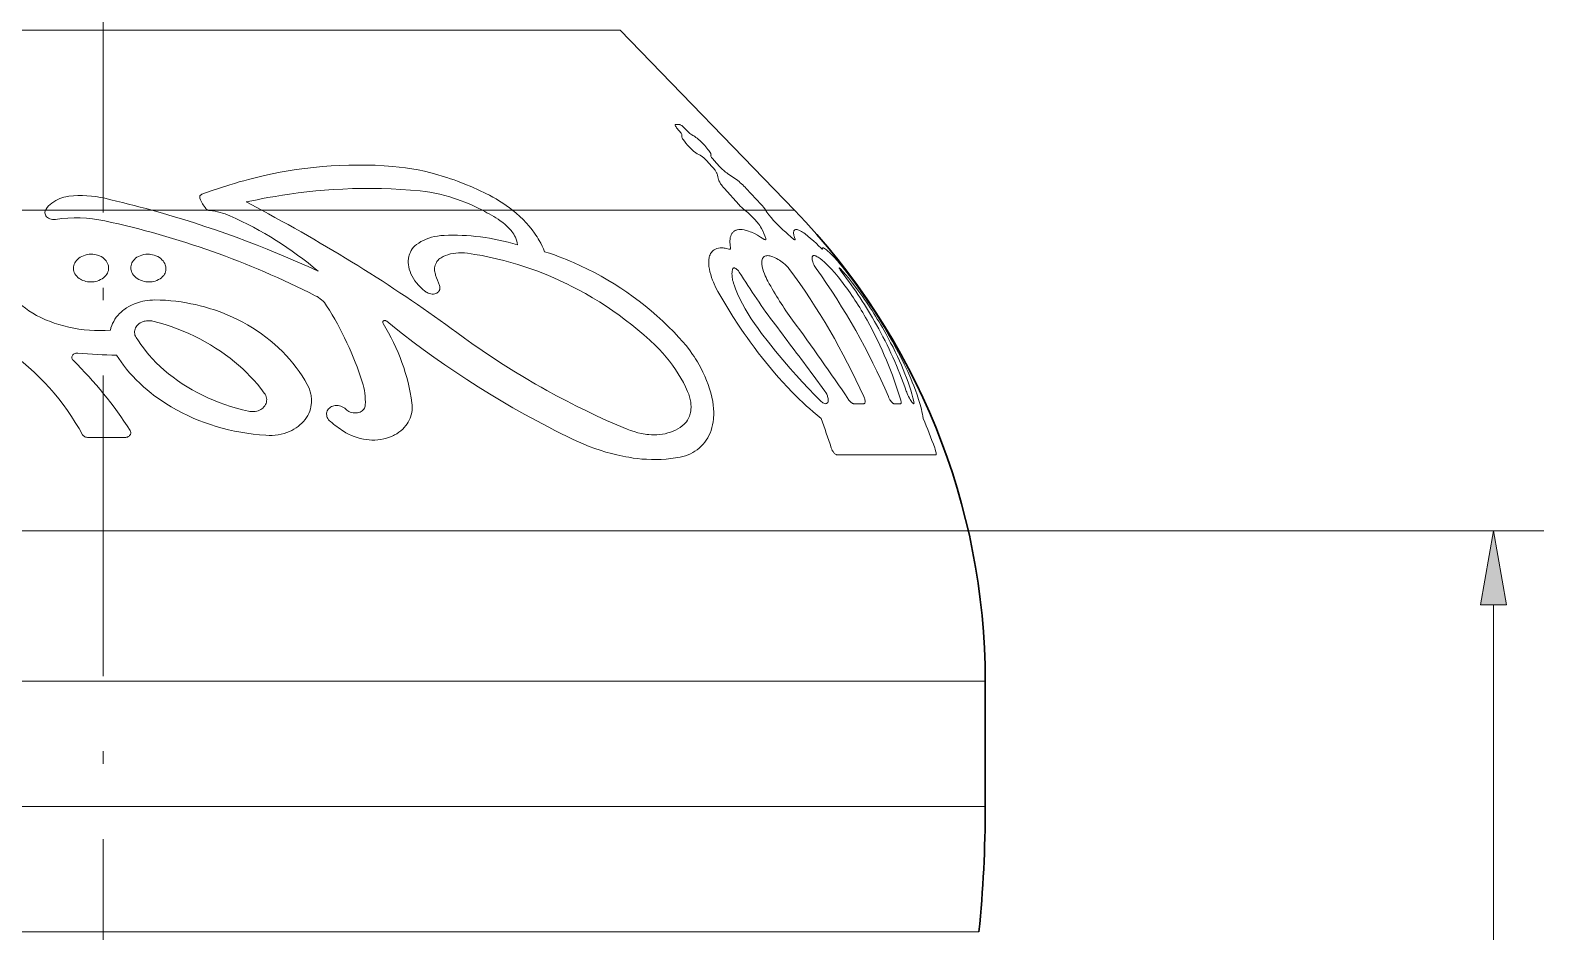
# Model space of a CAD drawing. Extents: x 0 to 594, y 0 to 575.
# Drawn here: x 267.9 to 328.3, y 260.4 to 296.4 of the extents above; entities that cross this region are included whole.
import ezdxf

# ---------------------------------------------------------------- set-up
doc = ezdxf.new("R2010")
doc.units = 0
doc.linetypes.add('DASHDOT', pattern=[18.5, 12, -3, 0.5, -3])
doc.linetypes.add('DASHED', pattern=[15, 12, -3])

msp = doc.modelspace()

# ---------------------------------------------------------------- linework, layer by layer
at = {"color": 7, "linetype": 'DASHDOT', "lineweight": 13}
msp.add_line((270.812, 356.606), (270.812, 133.406), dxfattribs=at)
at = {"color": 7, "lineweight": 13}
for p, q in [((288.915, 296.379), (250.184, 296.379)), ((295.023, 289.196), (243.224, 289.196)), ((262.283, 276.402), (328.295, 276.402)), ((326.295, 136.36), (326.295, 273.448)), ((301.703, 270.406), (235.612, 270.406)), ((301.703, 265.406), (235.612, 265.406)), ((301.484, 260.406), (235.862, 260.406))]:
    msp.add_line(p, q, dxfattribs=at)
at = {"color": 7, "lineweight": 13, "ltscale": 0.06313}
msp.add_line((291.44, 296.379), (288.915, 296.379), dxfattribs=at)
at = {"color": 7, "lineweight": 30, "ltscale": 0.250046}
msp.add_line((291.44, 296.379), (298.401, 289.196), dxfattribs=at)
at = {"color": 7, "lineweight": 13, "ltscale": 0.001949}
msp.add_line((293.735, 292.617), (293.657, 292.617), dxfattribs=at)
at = {"color": 7, "lineweight": 13, "ltscale": 0.001895}
msp.add_line((293.811, 292.617), (293.735, 292.617), dxfattribs=at)
at = {"color": 7, "lineweight": 13, "ltscale": 0.007916}
msp.add_line((294.895, 291.182), (295.108, 290.947), dxfattribs=at)
at = {"color": 7, "lineweight": 13, "ltscale": 0.007961}
msp.add_line((295.411, 290.947), (295.195, 291.182), dxfattribs=at)
at = {"color": 7, "lineweight": 13, "ltscale": 0.010335}
msp.add_line((296.082, 290.419), (295.741, 290.653), dxfattribs=at)
at = {"color": 7, "lineweight": 13, "ltscale": 0.021602}
msp.add_line((295.603, 290.066), (296.18, 289.423), dxfattribs=at)
at = {"color": 7, "lineweight": 13, "ltscale": 0.021945}
msp.add_line((297.074, 289.423), (296.476, 290.066), dxfattribs=at)
at = {"color": 7, "lineweight": 13, "ltscale": 0.017504}
msp.add_line((276.528, 289.526), (277.146, 289.196), dxfattribs=at)
at = {"color": 7, "lineweight": 13, "ltscale": 0.084433}
msp.add_line((298.401, 289.196), (295.023, 289.196), dxfattribs=at)
at = {"color": 7, "linetype": 'DASHED', "lineweight": 13, "ltscale": 0.000364092}
msp.add_line((296.423, 289.196), (296.434, 289.188), dxfattribs=at)
at = {"color": 7, "linetype": 'DASHED', "lineweight": 13, "ltscale": 0.000260006}
msp.add_line((297.26, 289.188), (297.255, 289.196), dxfattribs=at)
at = {"color": 7, "lineweight": 13, "ltscale": 0.019658}
msp.add_line((299.609, 281.983), (299.142, 282.616), dxfattribs=at)
at = {"color": 7, "lineweight": 13, "ltscale": 0.010105}
msp.add_line((300.758, 281.477), (301.162, 281.477), dxfattribs=at)
at = {"color": 7, "lineweight": 13, "ltscale": 0.006664}
msp.add_line((302.365, 281.477), (302.632, 281.477), dxfattribs=at)
at = {"color": 7, "lineweight": 13, "ltscale": 0.037442}
msp.add_line((270.199, 280.132), (271.697, 280.132), dxfattribs=at)
at = {"color": 7, "lineweight": 13, "ltscale": 0.005391}
msp.add_line((300.124, 279.432), (300.34, 279.432), dxfattribs=at)
at = {"color": 7, "lineweight": 13, "ltscale": 0.056184}
msp.add_line((300.34, 279.432), (302.587, 279.432), dxfattribs=at)
at = {"color": 7, "lineweight": 13, "ltscale": 0.036443}
msp.add_line((302.587, 279.432), (304.045, 279.432), dxfattribs=at)
at = {"color": 7, "lineweight": 13, "ltscale": 0.107728}
for p, q in [((306.012, 270.406), (301.703, 270.406)), ((306.012, 265.406), (301.703, 265.406))]:
    msp.add_line(p, q, dxfattribs=at)
at = {"color": 7, "lineweight": 30, "ltscale": 0.125}
msp.add_line((306.012, 265.406), (306.012, 270.406), dxfattribs=at)
at = {"color": 7, "lineweight": 13, "ltscale": 0.106963}
msp.add_line((305.762, 260.406), (301.484, 260.406), dxfattribs=at)
at = {"color": 7, "lineweight": 13}
for points in [[(293.657, 292.617), (293.647, 292.615), (293.642, 292.609), (293.64, 292.601), (293.642, 292.588), (293.646, 292.573), (293.658, 292.548), (293.675, 292.52), (293.696, 292.489), (293.721, 292.458), (293.775, 292.394)], [(293.775, 292.394), (293.828, 292.333), (293.852, 292.302), (293.873, 292.272), (293.89, 292.244), (293.902, 292.219), (293.907, 292.203), (293.909, 292.19), (293.906, 292.18)], [(294.095, 292.394), (294.029, 292.462), (293.965, 292.521), (293.933, 292.547), (293.901, 292.572), (293.872, 292.591), (293.846, 292.606), (293.826, 292.614), (293.811, 292.617)], [(294.348, 292.18), (294.328, 292.19), (294.306, 292.204), (294.269, 292.231), (294.231, 292.262), (294.161, 292.326), (294.095, 292.394)], [(293.906, 292.18), (293.903, 292.171), (293.902, 292.161), (293.905, 292.136), (293.912, 292.112), (293.922, 292.086), (293.939, 292.053), (293.959, 292.018), (294.006, 291.948), (294.061, 291.875), (294.132, 291.792), (294.209, 291.71), (294.291, 291.631), (294.375, 291.558), (294.46, 291.492), (294.521, 291.45), (294.58, 291.415), (294.607, 291.402), (294.632, 291.392)], [(295.065, 291.392), (295.068, 291.399), (295.07, 291.407), (295.068, 291.429), (295.057, 291.46), (295.039, 291.498), (295.015, 291.536), (294.987, 291.577), (294.95, 291.627), (294.909, 291.678), (294.819, 291.781), (294.721, 291.883), (294.618, 291.98), (294.567, 292.026), (294.516, 292.068), (294.468, 292.104), (294.422, 292.136), (294.383, 292.161), (294.348, 292.18)], [(294.632, 291.392), (294.653, 291.383), (294.677, 291.37), (294.73, 291.334), (294.783, 291.291), (294.841, 291.238), (294.895, 291.182)], [(295.195, 291.182), (295.142, 291.244), (295.117, 291.275), (295.096, 291.305), (295.08, 291.333), (295.068, 291.357), (295.063, 291.372), (295.062, 291.384), (295.065, 291.392)], [(282.38, 290.946), (282.026, 290.971), (281.674, 290.989), (281.321, 290.999), (280.969, 291.002), (280.617, 290.998), (280.266, 290.986), (279.915, 290.967), (279.565, 290.941), (279.216, 290.908), (278.867, 290.867), (278.519, 290.819), (278.201, 290.768), (277.884, 290.712), (277.567, 290.649), (277.251, 290.581), (276.936, 290.507), (276.622, 290.428), (276.434, 290.377), (276.247, 290.325), (276.059, 290.27), (275.872, 290.213), (275.499, 290.094), (275.128, 289.968), (274.759, 289.833)], [(286.085, 289.871), (285.806, 290.002), (285.526, 290.126), (285.243, 290.243), (284.959, 290.352), (284.816, 290.404), (284.671, 290.455), (284.53, 290.502), (284.388, 290.547), (284.137, 290.621), (283.886, 290.689), (283.634, 290.75), (283.383, 290.804), (283.131, 290.851), (282.88, 290.89), (282.63, 290.922), (282.38, 290.946)], [(295.108, 290.947), (295.177, 290.868), (295.208, 290.829), (295.236, 290.79), (295.269, 290.74), (295.294, 290.693), (295.303, 290.672), (295.31, 290.653)], [(283.468, 289.969), (283.082, 290.002), (282.696, 290.029), (282.309, 290.048), (281.923, 290.061), (281.537, 290.067), (281.15, 290.066), (280.764, 290.058), (280.378, 290.043), (279.992, 290.022), (279.644, 289.996), (279.297, 289.966), (278.95, 289.93), (278.603, 289.888), (278.257, 289.841), (277.968, 289.798), (277.68, 289.751), (277.391, 289.7), (277.176, 289.66), (276.961, 289.618), (276.745, 289.573), (276.528, 289.526)], [(285.951, 289.196), (285.733, 289.306), (285.512, 289.408), (285.289, 289.503), (285.064, 289.591), (284.951, 289.632), (284.838, 289.671), (284.643, 289.733), (284.447, 289.789), (284.251, 289.839), (284.055, 289.882), (283.858, 289.918), (283.663, 289.947), (283.468, 289.969)], [(295.371, 290.419), (295.378, 290.396), (295.388, 290.37), (295.416, 290.315), (295.453, 290.255), (295.485, 290.21), (295.519, 290.165), (295.56, 290.115), (295.603, 290.066)], [(269.45, 289.752), (269.391, 289.744), (269.331, 289.733), (269.247, 289.713), (269.164, 289.689), (269.083, 289.66), (269.006, 289.626), (268.923, 289.584), (268.845, 289.537), (268.772, 289.485), (268.704, 289.429), (268.642, 289.369), (268.586, 289.305), (268.537, 289.238)], [(274.759, 289.833), (274.741, 289.826), (274.725, 289.817), (274.707, 289.802), (274.691, 289.785), (274.68, 289.766), (274.672, 289.744), (274.669, 289.721), (274.67, 289.697), (274.677, 289.674)], [(268.513, 289.196), (268.5, 289.161), (268.493, 289.124), (268.493, 289.087), (268.498, 289.05), (268.511, 289.011), (268.532, 288.973), (268.561, 288.937), (268.597, 288.905), (268.639, 288.879), (268.687, 288.857), (268.739, 288.841), (268.799, 288.831), (268.861, 288.828), (268.921, 288.833)], [(287.349, 287.821), (287.337, 287.895), (287.319, 287.969), (287.294, 288.043), (287.263, 288.116), (287.232, 288.177), (287.198, 288.238), (287.159, 288.298), (287.128, 288.342), (287.094, 288.386), (287.022, 288.472), (286.942, 288.554), (286.854, 288.634), (286.761, 288.709), (286.661, 288.779)], [(288.432, 287.541), (288.386, 287.654), (288.336, 287.766), (288.28, 287.877), (288.219, 287.988), (288.176, 288.06), (288.131, 288.132), (288.083, 288.205), (288.033, 288.277), (287.928, 288.418), (287.815, 288.556), (287.695, 288.691), (287.569, 288.823), (287.436, 288.951), (287.296, 289.076), (287.15, 289.196)], [(296.434, 289.188), (296.537, 289.105), (296.637, 289.017), (296.731, 288.925), (296.82, 288.83), (296.903, 288.733), (296.978, 288.635), (297.012, 288.586), (297.043, 288.537), (297.082, 288.469)], [(297.884, 288.469), (297.772, 288.574), (297.665, 288.683), (297.563, 288.794), (297.467, 288.906), (297.378, 289.017), (297.337, 289.072), (297.3, 289.126), (297.26, 289.188)], [(283.319, 287.825), (283.406, 287.887), (283.499, 287.944), (283.598, 287.996), (283.701, 288.043), (283.81, 288.083), (283.923, 288.118), (284.04, 288.146), (284.16, 288.168), (284.284, 288.184), (284.422, 288.194)], [(295.855, 288.167), (295.839, 288.107), (295.829, 288.042), (295.824, 287.973), (295.825, 287.901), (295.828, 287.851), (295.833, 287.801), (295.849, 287.697)], [(297.175, 288.047), (297.051, 288.127), (296.926, 288.2), (296.802, 288.265), (296.689, 288.317), (296.63, 288.341), (296.572, 288.363), (296.52, 288.38), (296.469, 288.395), (296.39, 288.413), (296.315, 288.424), (296.243, 288.428), (296.209, 288.428), (296.175, 288.425), (296.116, 288.415), (296.088, 288.408), (296.061, 288.398), (296.028, 288.383), (295.998, 288.365), (295.969, 288.344), (295.95, 288.327), (295.933, 288.309), (295.916, 288.288), (295.901, 288.266), (295.875, 288.219), (295.855, 288.167)], [(297.259, 288.065), (297.263, 288.05), (297.263, 288.037), (297.262, 288.03), (297.259, 288.025), (297.25, 288.019), (297.238, 288.018), (297.218, 288.023), (297.197, 288.033), (297.175, 288.047)], [(298.425, 288.047), (298.428, 288.032), (298.428, 288.026), (298.426, 288.022), (298.422, 288.019), (298.419, 288.018), (298.413, 288.019), (298.397, 288.025), (298.379, 288.035), (298.341, 288.065)], [(299.446, 287.697), (299.359, 287.783), (299.273, 287.867), (299.159, 287.975), (299.046, 288.075), (298.935, 288.167), (298.828, 288.25), (298.772, 288.289), (298.718, 288.325), (298.675, 288.351), (298.633, 288.374), (298.571, 288.403), (298.541, 288.414), (298.513, 288.422), (298.489, 288.426), (298.468, 288.428), (298.44, 288.426), (298.417, 288.419), (298.398, 288.406), (298.385, 288.391), (298.376, 288.371), (298.369, 288.348), (298.367, 288.328), (298.366, 288.307), (298.367, 288.271), (298.373, 288.232), (298.38, 288.195), (298.39, 288.156), (298.405, 288.103), (298.425, 288.047)], [(271.036, 286.894), (271.034, 286.938), (271.027, 286.982), (271.016, 287.025), (270.996, 287.077), (270.969, 287.128), (270.936, 287.177), (270.896, 287.223), (270.85, 287.267), (270.798, 287.307), (270.735, 287.345), (270.666, 287.378), (270.592, 287.405), (270.532, 287.421), (270.47, 287.432), (270.406, 287.439), (270.342, 287.442), (270.258, 287.438), (270.176, 287.426), (270.097, 287.407), (270.027, 287.383), (269.961, 287.354), (269.9, 287.319), (269.844, 287.279), (269.794, 287.236), (269.75, 287.189), (269.715, 287.143), (269.686, 287.095), (269.664, 287.046), (269.647, 286.996), (269.636, 286.945), (269.632, 286.894)], [(273.323, 286.894), (273.318, 286.938), (273.309, 286.982), (273.295, 287.025), (273.272, 287.078), (273.242, 287.128), (273.206, 287.177), (273.163, 287.224), (273.114, 287.267), (273.06, 287.307), (272.995, 287.345), (272.925, 287.378), (272.849, 287.405), (272.789, 287.421), (272.726, 287.432), (272.662, 287.439), (272.598, 287.442), (272.516, 287.438), (272.434, 287.427), (272.395, 287.418), (272.356, 287.408), (272.288, 287.384), (272.224, 287.354), (272.164, 287.32), (272.111, 287.28), (272.063, 287.237), (272.022, 287.19), (271.99, 287.143), (271.964, 287.095), (271.944, 287.046), (271.93, 286.996), (271.923, 286.945), (271.921, 286.894)], [(283.653, 285.968), (283.56, 286.045), (283.474, 286.126), (283.395, 286.21), (283.322, 286.296), (283.255, 286.385), (283.196, 286.475), (283.143, 286.568), (283.098, 286.661), (283.061, 286.756), (283.033, 286.845), (283.012, 286.934), (282.998, 287.022), (282.991, 287.111), (282.992, 287.198), (282.995, 287.241), (283.001, 287.284), (283.012, 287.347), (283.029, 287.41), (283.05, 287.47), (283.076, 287.53), (283.111, 287.595), (283.153, 287.658), (283.202, 287.718), (283.257, 287.774), (283.319, 287.825)], [(285.353, 287.478), (285.23, 287.491), (285.107, 287.497), (284.995, 287.495), (284.885, 287.487), (284.777, 287.472), (284.672, 287.451), (284.572, 287.423), (284.476, 287.388), (284.385, 287.348), (284.3, 287.301)], [(292.85, 283.798), (292.623, 284.011), (292.391, 284.219), (292.153, 284.422), (291.91, 284.621), (291.662, 284.815), (291.408, 285.004), (291.15, 285.188), (290.886, 285.366), (290.617, 285.539), (290.344, 285.706), (290.066, 285.868), (289.784, 286.023), (289.497, 286.172), (289.349, 286.246), (289.199, 286.319), (288.998, 286.412), (288.794, 286.503), (288.59, 286.591), (288.357, 286.685), (288.122, 286.776), (287.886, 286.862), (287.647, 286.944), (287.367, 287.033), (287.084, 287.117), (286.799, 287.194), (286.513, 287.264), (286.225, 287.328), (285.935, 287.385), (285.644, 287.435), (285.353, 287.478)], [(293.792, 284.125), (293.582, 284.346), (293.366, 284.563), (293.143, 284.776), (292.914, 284.983), (292.68, 285.186), (292.44, 285.384), (292.204, 285.568), (291.963, 285.748), (291.717, 285.922), (291.467, 286.091), (291.211, 286.255), (290.951, 286.413), (290.686, 286.565), (290.418, 286.711), (290.145, 286.85), (289.868, 286.983), (289.587, 287.109), (289.445, 287.17), (289.301, 287.229), (289.159, 287.286), (289.016, 287.34), (288.822, 287.411), (288.628, 287.478), (288.432, 287.541)], [(295.786, 287.646), (295.689, 287.67), (295.641, 287.68), (295.594, 287.687), (295.549, 287.691), (295.505, 287.694), (295.436, 287.692), (295.371, 287.684), (295.309, 287.67), (295.253, 287.649), (295.201, 287.622), (295.157, 287.59), (295.118, 287.554), (295.084, 287.512), (295.055, 287.467), (295.033, 287.423), (295.015, 287.376), (295, 287.327), (294.992, 287.288), (294.985, 287.249), (294.979, 287.186), (294.977, 287.121), (294.978, 287.055), (294.982, 287.004), (294.987, 286.952), (295.004, 286.845), (295.028, 286.737), (295.058, 286.627), (295.094, 286.516), (295.135, 286.405), (295.165, 286.33), (295.198, 286.256), (295.269, 286.107), (295.347, 285.958)], [(295.849, 287.697), (295.851, 287.682), (295.85, 287.669), (295.846, 287.659), (295.84, 287.65), (295.833, 287.646), (295.825, 287.643), (295.813, 287.641), (295.8, 287.643), (295.786, 287.646)], [(299.516, 287.646), (299.515, 287.643), (299.515, 287.642), (299.513, 287.641), (299.511, 287.642), (299.505, 287.644), (299.488, 287.657), (299.475, 287.668), (299.446, 287.697)], [(301.053, 285.958), (300.868, 286.217), (300.679, 286.47), (300.489, 286.715), (300.299, 286.951), (300.204, 287.064), (300.111, 287.173), (299.98, 287.32), (299.854, 287.452), (299.792, 287.513), (299.734, 287.568), (299.684, 287.611), (299.64, 287.646), (299.594, 287.676), (299.574, 287.686), (299.557, 287.692), (299.545, 287.694), (299.536, 287.693), (299.529, 287.691), (299.523, 287.686), (299.519, 287.679), (299.516, 287.67), (299.516, 287.646)], [(269.632, 286.894), (269.633, 286.851), (269.638, 286.808), (269.647, 286.765), (269.666, 286.712), (269.691, 286.66), (269.723, 286.61), (269.762, 286.562), (269.807, 286.518), (269.859, 286.477), (269.907, 286.446), (269.958, 286.418), (270.012, 286.395), (270.069, 286.374), (270.131, 286.358), (270.195, 286.346), (270.261, 286.338), (270.327, 286.336), (270.391, 286.338), (270.455, 286.345), (270.518, 286.356), (270.578, 286.372), (270.649, 286.397), (270.716, 286.427), (270.778, 286.463), (270.834, 286.504), (270.884, 286.549), (270.927, 286.597), (270.961, 286.644), (270.988, 286.692), (271.01, 286.742), (271.025, 286.793), (271.034, 286.844), (271.036, 286.894)], [(271.921, 286.894), (271.925, 286.851), (271.933, 286.808), (271.945, 286.765), (271.966, 286.711), (271.994, 286.659), (272.03, 286.609), (272.071, 286.562), (272.119, 286.517), (272.174, 286.476), (272.239, 286.436), (272.311, 286.402), (272.349, 286.387), (272.388, 286.374), (272.451, 286.358), (272.515, 286.346), (272.581, 286.338), (272.647, 286.336), (272.711, 286.338), (272.774, 286.345), (272.836, 286.356), (272.895, 286.372), (272.965, 286.396), (273.03, 286.427), (273.09, 286.462), (273.144, 286.503), (273.191, 286.548), (273.232, 286.596), (273.263, 286.643), (273.288, 286.692), (273.306, 286.742), (273.318, 286.793), (273.324, 286.844), (273.323, 286.894)], [(284.3, 287.301), (284.257, 287.273), (284.217, 287.241), (284.182, 287.207), (284.15, 287.17), (284.132, 287.145), (284.115, 287.118), (284.086, 287.063), (284.066, 287.008), (284.053, 286.953), (284.044, 286.895), (284.042, 286.837), (284.044, 286.785), (284.051, 286.733), (284.061, 286.681), (284.071, 286.641), (284.084, 286.602)], [(295.943, 286.871), (295.933, 286.842), (295.924, 286.811), (295.917, 286.78), (295.912, 286.747), (295.908, 286.709), (295.906, 286.669), (295.908, 286.592), (295.916, 286.513), (295.924, 286.461), (295.934, 286.409), (295.948, 286.35), (295.964, 286.292), (296.001, 286.178), (296.046, 286.063)], [(296.197, 286.73), (296.165, 286.775), (296.127, 286.817), (296.104, 286.837), (296.08, 286.856), (296.057, 286.871), (296.034, 286.883), (296.019, 286.889), (296.003, 286.894), (295.989, 286.896), (295.976, 286.895), (295.961, 286.891), (295.95, 286.883), (295.943, 286.871)], [(298.033, 287.03), (297.967, 287.083), (297.86, 287.162), (297.806, 287.199), (297.752, 287.233), (297.68, 287.274), (297.608, 287.311), (297.537, 287.341), (297.497, 287.355), (297.457, 287.367), (297.419, 287.377), (297.383, 287.383), (297.336, 287.386), (297.293, 287.384), (297.253, 287.377), (297.221, 287.365), (297.193, 287.349), (297.169, 287.329), (297.148, 287.305), (297.136, 287.287), (297.126, 287.267), (297.117, 287.246), (297.11, 287.224), (297.101, 287.176), (297.097, 287.127), (297.098, 287.074), (297.103, 287.019), (297.109, 286.976), (297.117, 286.932), (297.14, 286.842), (297.169, 286.749), (297.205, 286.655), (297.235, 286.583), (297.268, 286.511), (297.303, 286.438), (297.342, 286.365)], [(300.275, 286.365), (300.142, 286.534), (300.004, 286.699), (299.862, 286.858), (299.79, 286.934), (299.717, 287.007), (299.657, 287.066), (299.596, 287.123), (299.509, 287.199), (299.423, 287.266), (299.382, 287.295), (299.342, 287.321), (299.306, 287.342), (299.272, 287.36), (299.247, 287.371), (299.222, 287.379), (299.197, 287.385), (299.175, 287.386), (299.161, 287.385), (299.149, 287.383), (299.135, 287.376), (299.123, 287.366), (299.114, 287.353), (299.107, 287.338), (299.103, 287.319), (299.101, 287.298), (299.101, 287.275), (299.108, 287.222), (299.116, 287.182), (299.128, 287.139), (299.146, 287.086), (299.167, 287.03)], [(300.22, 286.871), (300.2, 286.89), (300.193, 286.895), (300.19, 286.896), (300.188, 286.896), (300.187, 286.896), (300.187, 286.895), (300.186, 286.894), (300.186, 286.892), (300.188, 286.885), (300.197, 286.866), (300.223, 286.824), (300.255, 286.778), (300.29, 286.73)], [(300.89, 286.063), (300.722, 286.286), (300.637, 286.394), (300.552, 286.498), (300.439, 286.632), (300.328, 286.758), (300.22, 286.871)], [(284.232, 286.198), (284.245, 286.158), (284.252, 286.116), (284.252, 286.075), (284.246, 286.034), (284.24, 286.015), (284.233, 285.996), (284.215, 285.965), (284.193, 285.937), (284.164, 285.911), (284.131, 285.89), (284.091, 285.872), (284.046, 285.86), (283.995, 285.854), (283.943, 285.854), (283.888, 285.861), (283.834, 285.874), (283.789, 285.89), (283.747, 285.909), (283.707, 285.931), (283.679, 285.949), (283.653, 285.968)], [(295.347, 285.958), (295.538, 285.624), (295.738, 285.288), (295.946, 284.952), (296.164, 284.617), (296.277, 284.449), (296.392, 284.281), (296.508, 284.115), (296.626, 283.949), (296.788, 283.728), (296.954, 283.509), (297.124, 283.29), (297.359, 282.998), (297.479, 282.854), (297.601, 282.711), (297.766, 282.521), (297.934, 282.334), (298.104, 282.15), (298.321, 281.924), (298.543, 281.704), (298.768, 281.489), (298.882, 281.384), (298.997, 281.281), (299.152, 281.146), (299.308, 281.016), (299.465, 280.889)], [(296.046, 286.063), (296.132, 285.865), (296.226, 285.666), (296.328, 285.467), (296.438, 285.267), (296.555, 285.067), (296.678, 284.868), (296.809, 284.671), (296.946, 284.475), (297.089, 284.282)], [(303.538, 280.889), (303.524, 280.975), (303.507, 281.063), (303.487, 281.159), (303.464, 281.257), (303.412, 281.451), (303.353, 281.649), (303.293, 281.829), (303.228, 282.011), (303.158, 282.196), (303.102, 282.336), (303.043, 282.477), (302.919, 282.76), (302.78, 283.058), (302.633, 283.356), (302.477, 283.656), (302.315, 283.955), (302.145, 284.254), (301.97, 284.552), (301.862, 284.73), (301.752, 284.908), (301.526, 285.261), (301.293, 285.612), (301.053, 285.958)], [(271.106, 284.415), (270.896, 284.402), (270.686, 284.398), (270.476, 284.4), (270.266, 284.411), (270.057, 284.429), (269.85, 284.455), (269.646, 284.489), (269.444, 284.53), (269.245, 284.578), (269.051, 284.633), (268.861, 284.695), (268.676, 284.764), (268.585, 284.801), (268.496, 284.839), (268.327, 284.918), (268.164, 285.002), (268.007, 285.092), (267.857, 285.187), (267.714, 285.286), (267.577, 285.39), (267.448, 285.498), (267.326, 285.61)], [(272.884, 285.617), (272.782, 285.615), (272.679, 285.609), (272.578, 285.598), (272.486, 285.584), (272.395, 285.566), (272.307, 285.545), (272.184, 285.508), (272.066, 285.465), (271.953, 285.415), (271.845, 285.358), (271.743, 285.296), (271.694, 285.263), (271.647, 285.228), (271.602, 285.192), (271.558, 285.155), (271.516, 285.117), (271.476, 285.078), (271.406, 285.003), (271.343, 284.925), (271.286, 284.844), (271.237, 284.761), (271.194, 284.677), (271.157, 284.591), (271.128, 284.503), (271.106, 284.415)], [(278.959, 282.245), (278.86, 282.419), (278.753, 282.592), (278.639, 282.761), (278.519, 282.927), (278.391, 283.091), (278.257, 283.251), (278.116, 283.407), (277.968, 283.56), (277.814, 283.709), (277.653, 283.855), (277.486, 283.995), (277.314, 284.132), (277.139, 284.261), (276.958, 284.385), (276.772, 284.505), (276.581, 284.619), (276.385, 284.729), (276.184, 284.833), (275.978, 284.931), (275.768, 285.024), (275.553, 285.11), (275.335, 285.191), (275.219, 285.23), (275.102, 285.268), (274.984, 285.304), (274.866, 285.338), (274.687, 285.385), (274.505, 285.429), (274.322, 285.468), (274.138, 285.503), (273.931, 285.536), (273.723, 285.563), (273.515, 285.585), (273.305, 285.602), (273.095, 285.612), (272.884, 285.617)], [(272.805, 284.769), (272.754, 284.779), (272.701, 284.786), (272.648, 284.79), (272.596, 284.789), (272.543, 284.784), (272.492, 284.776), (272.456, 284.768), (272.421, 284.757), (272.388, 284.746), (272.355, 284.732), (272.299, 284.703), (272.247, 284.668), (272.201, 284.63), (272.162, 284.588), (272.131, 284.546), (272.107, 284.501), (272.088, 284.455), (272.075, 284.408), (272.069, 284.36), (272.069, 284.312), (272.075, 284.263), (272.087, 284.216), (272.105, 284.169), (272.13, 284.123)], [(277.248, 281.903), (277.113, 282.079), (276.972, 282.251), (276.833, 282.41), (276.689, 282.565), (276.539, 282.717), (276.384, 282.866), (276.223, 283.011), (276.056, 283.152), (275.884, 283.29), (275.697, 283.43), (275.504, 283.567), (275.305, 283.698), (275.101, 283.824), (274.892, 283.946), (274.677, 284.061), (274.458, 284.171), (274.234, 284.276), (274.005, 284.374), (273.773, 284.466), (273.536, 284.552), (273.296, 284.631), (273.052, 284.703), (272.805, 284.769)], [(281.984, 284.683), (281.975, 284.703), (281.971, 284.723), (281.973, 284.743), (281.982, 284.762), (281.997, 284.778), (282.008, 284.784), (282.02, 284.79), (282.034, 284.793), (282.049, 284.795), (282.064, 284.794), (282.079, 284.792), (282.096, 284.787), (282.111, 284.78), (282.134, 284.765)], [(282.134, 284.765), (282.446, 284.513), (282.763, 284.263), (283.173, 283.949), (283.59, 283.638), (284.015, 283.332), (284.446, 283.029), (284.884, 282.731), (285.329, 282.438), (285.78, 282.149), (286.236, 281.866), (286.698, 281.588), (287.166, 281.316), (287.638, 281.05), (288.115, 280.791), (288.597, 280.538), (288.839, 280.414), (289.083, 280.291), (289.326, 280.171), (289.571, 280.053)], [(272.13, 284.123), (272.221, 283.981), (272.318, 283.839), (272.421, 283.7), (272.529, 283.562), (272.643, 283.426), (272.785, 283.269), (272.934, 283.114), (273.091, 282.963), (273.255, 282.816), (273.426, 282.673), (273.605, 282.534), (273.79, 282.399), (273.976, 282.273), (274.169, 282.151), (274.368, 282.034), (274.572, 281.922), (274.782, 281.815), (274.997, 281.714), (275.216, 281.618), (275.441, 281.529), (275.669, 281.446), (275.901, 281.369), (276.137, 281.298), (276.376, 281.234), (276.618, 281.178)], [(284.93, 284.314), (285.229, 284.095), (285.533, 283.879), (285.94, 283.597), (286.354, 283.319), (286.775, 283.046), (287.201, 282.778), (287.633, 282.516), (288.071, 282.26), (288.292, 282.134), (288.514, 282.009), (288.905, 281.796), (289.299, 281.588), (289.697, 281.385), (290.098, 281.188), (290.501, 280.997), (290.906, 280.812), (291.314, 280.634), (291.724, 280.462)], [(295.138, 281.565), (295.104, 281.735), (295.062, 281.905), (295.013, 282.074), (294.957, 282.242), (294.894, 282.409), (294.824, 282.575), (294.748, 282.74), (294.665, 282.903), (294.598, 283.026), (294.527, 283.147), (294.453, 283.268), (294.395, 283.358), (294.336, 283.446), (294.211, 283.622), (294.078, 283.793), (293.939, 283.961), (293.792, 284.125)], [(297.089, 284.282), (297.364, 283.926), (297.646, 283.574), (297.935, 283.225), (298.081, 283.052), (298.23, 282.881), (298.47, 282.609), (298.714, 282.341), (298.962, 282.079), (299.213, 281.821), (299.468, 281.57)], [(269.618, 283.209), (269.597, 283.234), (269.582, 283.261), (269.572, 283.289), (269.569, 283.318), (269.571, 283.346), (269.58, 283.374), (269.593, 283.401), (269.612, 283.426), (269.635, 283.447), (269.663, 283.465), (269.694, 283.48), (269.732, 283.492), (269.772, 283.497), (269.812, 283.497)], [(271.355, 283.412), (271.443, 283.276), (271.536, 283.141), (271.634, 283.008), (271.751, 282.86), (271.874, 282.714), (272.003, 282.571), (272.138, 282.43), (272.279, 282.292), (272.426, 282.156), (272.579, 282.024), (272.737, 281.895), (272.83, 281.823), (272.925, 281.752), (273.022, 281.683), (273.12, 281.614), (273.22, 281.547), (273.322, 281.481), (273.531, 281.353), (273.745, 281.231), (273.966, 281.114), (274.192, 281.004), (274.411, 280.905), (274.635, 280.812), (274.863, 280.725), (275.096, 280.644), (275.332, 280.569), (275.571, 280.501), (275.813, 280.439), (276.059, 280.384), (276.306, 280.336), (276.556, 280.295), (276.807, 280.261), (277.06, 280.235), (277.313, 280.216)], [(294.137, 281.966), (294.056, 282.146), (293.966, 282.324), (293.87, 282.499), (293.766, 282.673), (293.655, 282.843), (293.537, 283.011), (293.413, 283.176), (293.282, 283.337), (293.144, 283.495), (293, 283.649), (292.85, 283.798)], [(277.313, 280.216), (277.437, 280.211), (277.56, 280.214), (277.683, 280.224), (277.804, 280.241), (277.922, 280.264), (278.038, 280.294), (278.149, 280.331), (278.247, 280.37), (278.34, 280.413), (278.43, 280.461), (278.515, 280.513), (278.595, 280.57), (278.67, 280.63), (278.739, 280.694), (278.809, 280.768), (278.873, 280.845), (278.929, 280.925), (278.979, 281.007), (279.021, 281.092), (279.057, 281.179), (279.085, 281.268), (279.106, 281.358), (279.121, 281.448), (279.127, 281.516), (279.13, 281.584), (279.129, 281.651), (279.125, 281.702), (279.12, 281.753), (279.113, 281.803), (279.103, 281.854), (279.079, 281.954), (279.046, 282.052), (279.006, 282.149), (278.959, 282.245)], [(276.618, 281.178), (276.671, 281.168), (276.74, 281.161), (276.81, 281.161), (276.879, 281.167), (276.946, 281.18), (277.002, 281.197), (277.055, 281.218), (277.105, 281.243), (277.15, 281.272), (277.191, 281.305), (277.233, 281.347), (277.269, 281.392), (277.298, 281.44), (277.319, 281.491), (277.334, 281.543), (277.341, 281.596), (277.342, 281.649), (277.336, 281.702), (277.323, 281.755), (277.304, 281.806), (277.279, 281.855), (277.248, 281.903)], [(280.503, 281.256), (280.458, 281.295), (280.406, 281.329), (280.358, 281.355), (280.305, 281.375), (280.251, 281.391), (280.194, 281.4), (280.136, 281.404), (280.079, 281.401), (280.027, 281.392), (279.976, 281.378), (279.929, 281.359), (279.883, 281.332), (279.842, 281.301), (279.807, 281.266), (279.779, 281.227), (279.758, 281.186), (279.743, 281.144), (279.734, 281.101), (279.732, 281.058), (279.736, 281.014), (279.745, 280.97), (279.761, 280.925), (279.784, 280.88), (279.813, 280.838), (279.847, 280.799), (279.887, 280.762)], [(280.404, 280.383), (280.505, 280.321), (280.611, 280.264), (280.722, 280.211), (280.837, 280.165), (280.955, 280.124), (281.076, 280.09), (281.2, 280.063), (281.313, 280.045), (281.427, 280.033), (281.541, 280.027), (281.655, 280.027), (281.777, 280.035), (281.897, 280.049), (282.015, 280.071), (282.129, 280.1), (282.24, 280.137), (282.346, 280.18), (282.397, 280.203), (282.447, 280.229), (282.536, 280.28), (282.618, 280.336), (282.696, 280.396), (282.768, 280.461), (282.834, 280.529), (282.893, 280.601), (282.947, 280.676), (282.982, 280.734), (283.014, 280.792), (283.043, 280.852), (283.062, 280.898), (283.079, 280.944), (283.107, 281.036), (283.128, 281.13), (283.14, 281.225), (283.146, 281.32), (283.144, 281.415), (283.135, 281.51)], [(281.277, 281.427), (281.271, 281.382), (281.259, 281.339), (281.24, 281.296), (281.215, 281.256), (281.182, 281.219), (281.148, 281.19), (281.109, 281.164), (281.066, 281.142), (281.019, 281.125), (280.964, 281.112), (280.906, 281.106), (280.846, 281.107), (280.788, 281.113), (280.731, 281.126), (280.676, 281.145), (280.625, 281.169), (280.577, 281.197), (280.538, 281.225), (280.503, 281.256)], [(293.844, 279.346), (293.951, 279.371), (294.054, 279.402), (294.154, 279.438), (294.25, 279.48), (294.342, 279.527), (294.429, 279.579), (294.519, 279.641), (294.603, 279.708), (294.682, 279.781), (294.755, 279.857), (294.821, 279.938), (294.882, 280.023), (294.937, 280.112), (294.986, 280.203), (295.034, 280.307), (295.074, 280.414), (295.108, 280.524), (295.135, 280.636), (295.156, 280.749), (295.171, 280.864), (295.176, 280.933), (295.18, 281.002), (295.182, 281.072), (295.181, 281.143), (295.174, 281.283), (295.16, 281.424), (295.138, 281.565)], [(293.998, 280.659), (294.047, 280.707), (294.09, 280.759), (294.129, 280.814), (294.163, 280.872), (294.189, 280.925), (294.211, 280.98), (294.23, 281.036), (294.242, 281.079), (294.252, 281.123), (294.263, 281.191), (294.271, 281.26), (294.274, 281.33), (294.273, 281.383), (294.271, 281.436), (294.266, 281.49), (294.259, 281.543), (294.24, 281.65), (294.213, 281.756), (294.179, 281.862), (294.137, 281.966)], [(299.619, 281.48), (299.647, 281.477), (299.673, 281.482), (299.696, 281.493), (299.714, 281.509), (299.728, 281.531), (299.738, 281.555), (299.743, 281.576), (299.745, 281.597), (299.746, 281.638), (299.742, 281.681), (299.733, 281.725), (299.724, 281.758), (299.713, 281.791), (299.685, 281.857), (299.65, 281.922), (299.609, 281.983)], [(300.575, 281.624), (300.607, 281.58), (300.644, 281.54), (300.663, 281.523), (300.683, 281.507), (300.702, 281.495), (300.721, 281.486), (300.74, 281.479), (300.758, 281.477)], [(301.162, 281.477), (301.175, 281.479), (301.191, 281.486), (301.203, 281.499), (301.211, 281.516), (301.215, 281.532), (301.218, 281.55), (301.217, 281.59), (301.21, 281.633), (301.202, 281.666), (301.192, 281.699), (301.167, 281.764)], [(302.146, 281.764), (302.171, 281.71), (302.211, 281.636), (302.233, 281.601), (302.257, 281.568), (302.282, 281.537), (302.307, 281.51), (302.324, 281.496), (302.341, 281.485), (302.354, 281.479), (302.365, 281.477)], [(302.632, 281.477), (302.639, 281.478), (302.645, 281.482), (302.649, 281.487), (302.653, 281.494), (302.656, 281.51), (302.657, 281.529), (302.654, 281.559), (302.648, 281.591), (302.639, 281.624)], [(302.861, 281.983), (302.879, 281.932), (302.9, 281.88), (302.926, 281.821), (302.955, 281.762), (302.985, 281.703), (303.016, 281.648), (303.042, 281.604), (303.068, 281.564), (303.088, 281.537), (303.107, 281.513), (303.126, 281.493), (303.144, 281.481), (303.151, 281.478), (303.158, 281.478), (303.163, 281.48), (303.167, 281.485), (303.169, 281.492), (303.171, 281.511), (303.168, 281.538), (303.162, 281.57)], [(269.993, 280.241), (270.009, 280.217), (270.029, 280.195), (270.054, 280.175), (270.082, 280.158), (270.114, 280.145), (270.156, 280.135), (270.199, 280.132)], [(271.697, 280.132), (271.725, 280.133), (271.753, 280.137), (271.789, 280.148), (271.821, 280.163), (271.85, 280.181), (271.875, 280.203), (271.887, 280.218), (271.898, 280.233), (271.907, 280.25), (271.913, 280.267), (271.918, 280.284), (271.921, 280.301), (271.92, 280.336), (271.911, 280.37), (271.895, 280.402)], [(291.724, 280.462), (291.863, 280.409), (292.005, 280.361), (292.149, 280.321), (292.294, 280.288), (292.368, 280.274), (292.442, 280.262), (292.514, 280.253), (292.585, 280.245), (292.694, 280.238), (292.802, 280.236), (292.91, 280.238), (293.015, 280.246), (293.131, 280.26), (293.243, 280.281), (293.353, 280.308), (293.459, 280.342), (293.561, 280.381), (293.658, 280.426), (293.751, 280.477), (293.839, 280.533), (293.921, 280.594), (293.998, 280.659)], [(289.571, 280.053), (289.783, 279.955), (289.998, 279.861), (290.215, 279.774), (290.435, 279.692), (290.653, 279.617), (290.873, 279.549), (291.094, 279.487), (291.316, 279.431), (291.551, 279.38), (291.669, 279.358), (291.786, 279.337), (291.963, 279.31), (292.139, 279.288), (292.315, 279.27), (292.491, 279.258), (292.691, 279.25), (292.889, 279.248), (293.085, 279.254), (293.279, 279.266), (293.471, 279.286), (293.659, 279.312), (293.844, 279.346)], [(299.866, 279.714), (299.885, 279.663), (299.91, 279.612), (299.94, 279.564), (299.974, 279.52), (299.994, 279.499), (300.016, 279.479), (300.037, 279.464), (300.058, 279.451), (300.076, 279.442), (300.095, 279.436), (300.11, 279.433), (300.124, 279.432)], [(304.045, 279.432), (304.05, 279.434), (304.053, 279.438), (304.057, 279.449), (304.058, 279.469), (304.056, 279.493), (304.052, 279.522), (304.043, 279.561), (304.033, 279.601), (304.016, 279.658), (303.996, 279.714)]]:
    msp.add_lwpolyline(points, dxfattribs=at)
msp.add_lwpolyline([(326.816, 273.448), (326.295, 276.402), (325.774, 273.448)], close=True, dxfattribs=at)
for centre, radius, start, end in [((288.669, 288.785), 6.898, 13.69941, 15.70953), ((296.976, 292.361), 2.108, 222.0897, 234.13017), ((283.576, 284.733), 5.718, 51.31416, 63.9709), ((294.501, 288.268), 2.67, 42.30653, 53.68993), ((269.942, 285.599), 4.182, 76.98649, 96.74645), ((260.061, 243.163), 47.753, 74.57718, 76.90084), ((276.235, 290.305), 1.681, 202.0578, 218.43255), ((275.079, 289.392), 0.208, 219.5481, 249.98273), ((297.585, 290.683), 1.887, 221.91284, 231.99842), ((295.893, 288.289), 1.637, 33.68746, 43.83805), ((268.765, 289.083), 0.276, 145.7592, 155.74763), ((269.734, 283.404), 5.489, 77.93785, 98.51053), ((263.542, 254.795), 34.761, 63.0751, 77.81194), ((261.396, 247.933), 42.8, 65.12921, 74.60191), ((274.877, 286.745), 2.444, 65.89096, 85.3191), ((269.846, 275.463), 14.796, 49.79671, 65.95457), ((282.364, 282.278), 7.793, 56.54097, 62.59838), ((294.775, 287.219), 2.625, 18.81147, 28.44662), ((311.874, 303.834), 20.78, 227.6815, 229.36385), ((297.453, 286.342), 0.9, 36.11223, 49.87617), ((275.291, 270.069), 28.396, 24.31993, 36.28298), ((299.908, 287.365), 0.813, 204.27282, 217.19055), ((277.772, 271.366), 26.499, 23.10235, 35.81691), ((294.834, 290.312), 11.372, 199.03793, 201.20485), ((319.871, 301.393), 27.847, 211.77423, 217.03217), ((309.097, 292.72), 13.364, 208.39709, 216.27934), ((290.335, 278.718), 12.541, 29.07476, 37.5675), ((286.245, 275.986), 17.683, 29.23822, 37.41556), ((278.775, 284.756), 1.149, 33.32317, 63.82705), ((287.58, 276.211), 16.56, 29.16928, 36.50833), ((268.626, 278.336), 13.157, 17.75199, 32.40147), ((88.691, 126.789), 261.862, 36.5178, 37.0662), ((203.038, 215.157), 118.031, 34.2728, 36.16731), ((287.172, 276.506), 16.618, 19.24553, 29.2354), ((271.871, 306.825), 23.419, 264.95569, 268.73689), ((258.579, 271.919), 15.789, 32.49873, 45.64517), ((278.684, 281.552), 2.596, 357.23362, 17.84609), ((299.703, 281.786), 0.319, 222.6791, 254.5522), ((283.833, 285.605), 6.247, 230.83211, 236.71134)]:
    msp.add_arc(centre, radius, start, end, dxfattribs=at)
at = {"color": 7, "linetype": 'DASHED', "lineweight": 13}
msp.add_arc((275.097, 289.43), 0.25, 249.12082, 265.3098, dxfattribs=at)
at = {"color": 7, "lineweight": 30}
for centre, radius, start, end in [((279.012, 270.406), 27, 0.00003, 44.10259), ((255.887, 265.406), 50.125, 354.27519, 360)]:
    msp.add_arc(centre, radius, start, end, dxfattribs=at)
at = {"color": 7, "lineweight": 13}
for centre, major_axis, ratio, start_param, end_param in [((246.761, 271.951), (50.805, -10.096), 0.512707, 0.828197, 1.035105), ((287.116, 278.934), (6.871, -7.628), 0.766215, 2.249792, 2.578874), ((271.915, 281.362), (11.176, -1.961), 0.778365, 0.238338, 0.603323), ((290.851, 283.702), (10.681, -9.699), 0.621285, 0.793012, 1.065365), ((298.779, 285.251), (4.137, -5.548), 0.319766, 0.635167, 1.166012), ((261.051, 276.664), (9.717, -2.736), 0.888811, 0.712565, 1.190612), ((277.914, 270.406), (0, 27), 0.866121, 5.06437, 5.11112), ((278.924, 270.406), (0, 27), 0.989245, 5.06437, 5.11112)]:
    msp.add_ellipse(centre, major_axis=major_axis, ratio=ratio, start_param=start_param, end_param=end_param, dxfattribs=at)
msp.add_solid([(326.816, 273.448), (326.295, 276.402), (326.816, 273.448), (325.774, 273.448)], dxfattribs=at)

doc.saveas('drawing.dxf')
